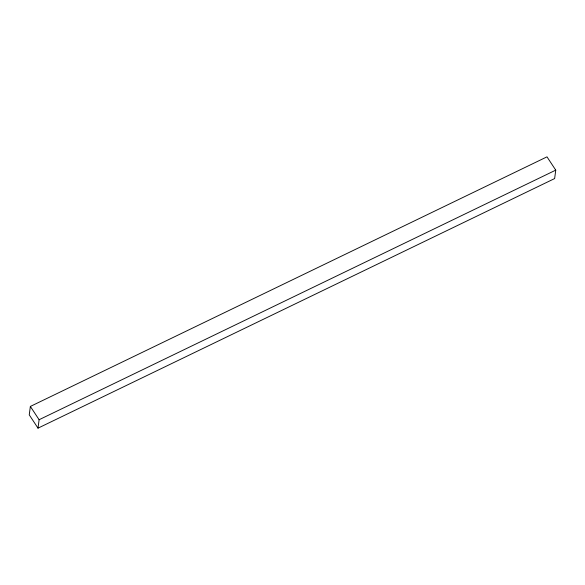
<?xml version="1.0" encoding="UTF-8"?>
<svg xmlns="http://www.w3.org/2000/svg" width="585" height="585" viewBox="0 0 585 585"><rect width="100%" height="100%" fill="white"/><g stroke="black" fill="none" stroke-linecap="round" stroke-linejoin="round"><path stroke-width="0.88" d="M30.361 406.436L29.25 414.86L38.003 428.154L554.639 178.564L555.75 170.14L546.997 156.846L30.361 406.436L39.107 419.73L38.003 428.154M39.107 419.73L555.75 170.14"/></g></svg>
